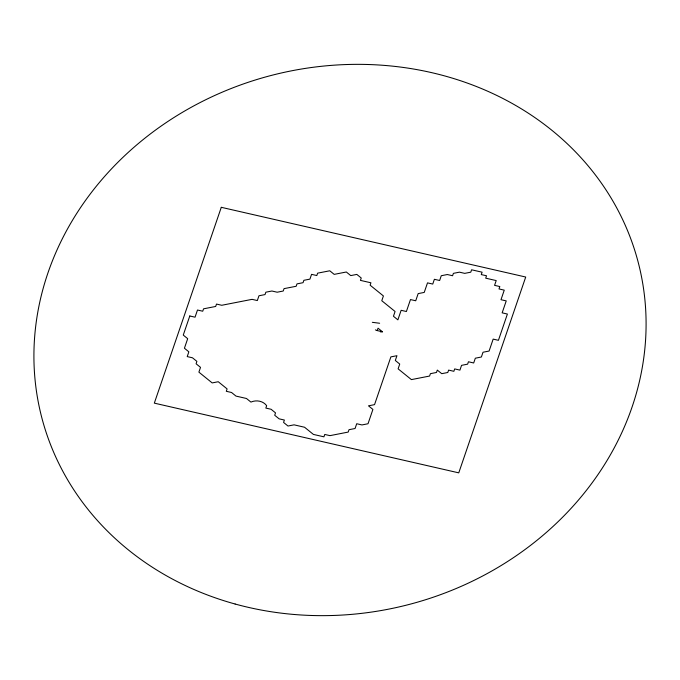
<?xml version="1.0" encoding="UTF-8"?>
<svg xmlns="http://www.w3.org/2000/svg" width="680" height="680" viewBox="0 0 680 680"><rect width="100%" height="100%" fill="white"/><g stroke="black" fill="none" stroke-linecap="round" stroke-linejoin="round"><path stroke-width="1.02" d="M375.402 329.894L377.23 330.582L378.046 328.194L382.483 331.789L380.383 331.891M372.334 322.32L379.635 323.247M377.23 330.582L382.483 331.789M221.289 207.315L154.326 403.138L458.762 472.855L525.716 277.032L221.289 207.315M189.788 315.979L183.26 335.087L187.689 338.674L184.424 348.228L188.853 351.824L187.221 356.592L192.474 357.799L196.903 361.386L196.087 363.774L200.523 367.37L198.883 372.138L212.185 382.916L218.246 381.726L227.111 388.909L226.296 391.298L231.549 392.496L235.977 396.091L246.475 398.488L250.911 402.084A12.818 11.373 -14.5 0 1 266.653 405.688L265.837 408.076L271.091 409.275L275.519 412.87L274.703 415.259L279.131 418.846L284.385 420.045L283.569 422.433L287.997 426.028L294.066 424.839L304.563 427.244L313.429 434.426L323.926 436.832L324.743 434.444L329.987 435.642L348.185 432.08L349.001 429.7L355.07 428.51L356.702 423.733L361.947 424.94L368.016 423.75L372.912 409.42L368.483 405.832L374.544 404.642L390.881 356.881L396.942 355.7L395.309 360.476L399.738 364.063L398.106 368.841L411.409 379.61L429.599 376.048L430.414 373.668L436.483 372.478L437.3 370.09L441.737 373.677L447.797 372.495L448.613 370.107L453.866 371.305L454.682 368.917L459.927 370.124L461.558 365.347L467.627 364.157L468.443 361.769L473.688 362.975L475.329 358.199L481.389 357.008L483.021 352.231L489.09 351.05L493.17 339.107L498.423 340.315L507.399 314.041L502.154 312.843L506.235 300.9L500.99 299.701L504.254 290.148L499.001 288.94L499.817 286.552L494.572 285.353L496.204 280.576L485.707 278.171L486.523 275.782L481.279 274.584L482.094 272.195L471.597 269.79L470.781 272.178L464.712 273.368L459.467 272.161L453.398 273.351L452.583 275.74L447.329 274.533L441.269 275.723L439.637 280.5L434.384 279.293L432.752 284.07L427.507 282.872L424.235 292.425L418.175 293.607L415.726 300.773L410.474 299.565L406.394 311.508L401.14 310.31L397.876 319.863L393.448 316.268L395.08 311.491L381.777 300.721L383.409 295.945L370.115 285.175L370.931 282.786L360.434 280.381L361.25 278.001L356.822 274.405L350.752 275.596L346.324 272L334.195 274.372L329.757 270.784L317.628 273.156L316.812 275.545L311.567 274.346L309.927 279.123L303.866 280.304L303.05 282.693L296.981 283.883L296.166 286.272L284.036 288.643L283.22 291.031L277.151 292.213L271.906 291.014L265.837 292.196L265.022 294.584L258.961 295.774L257.329 300.551L252.076 299.344L221.748 305.277L216.504 304.07L215.688 306.459L203.558 308.83L202.733 311.219L197.489 310.021L195.041 317.186L189.788 315.979M235.119 604.019A308.159 273.343 -14.5 0 0 641.478 276.607A308.159 273.343 -14.5 0 0 143.404 139.374A308.159 273.343 -14.5 0 0 235.119 604.019"/></g></svg>
